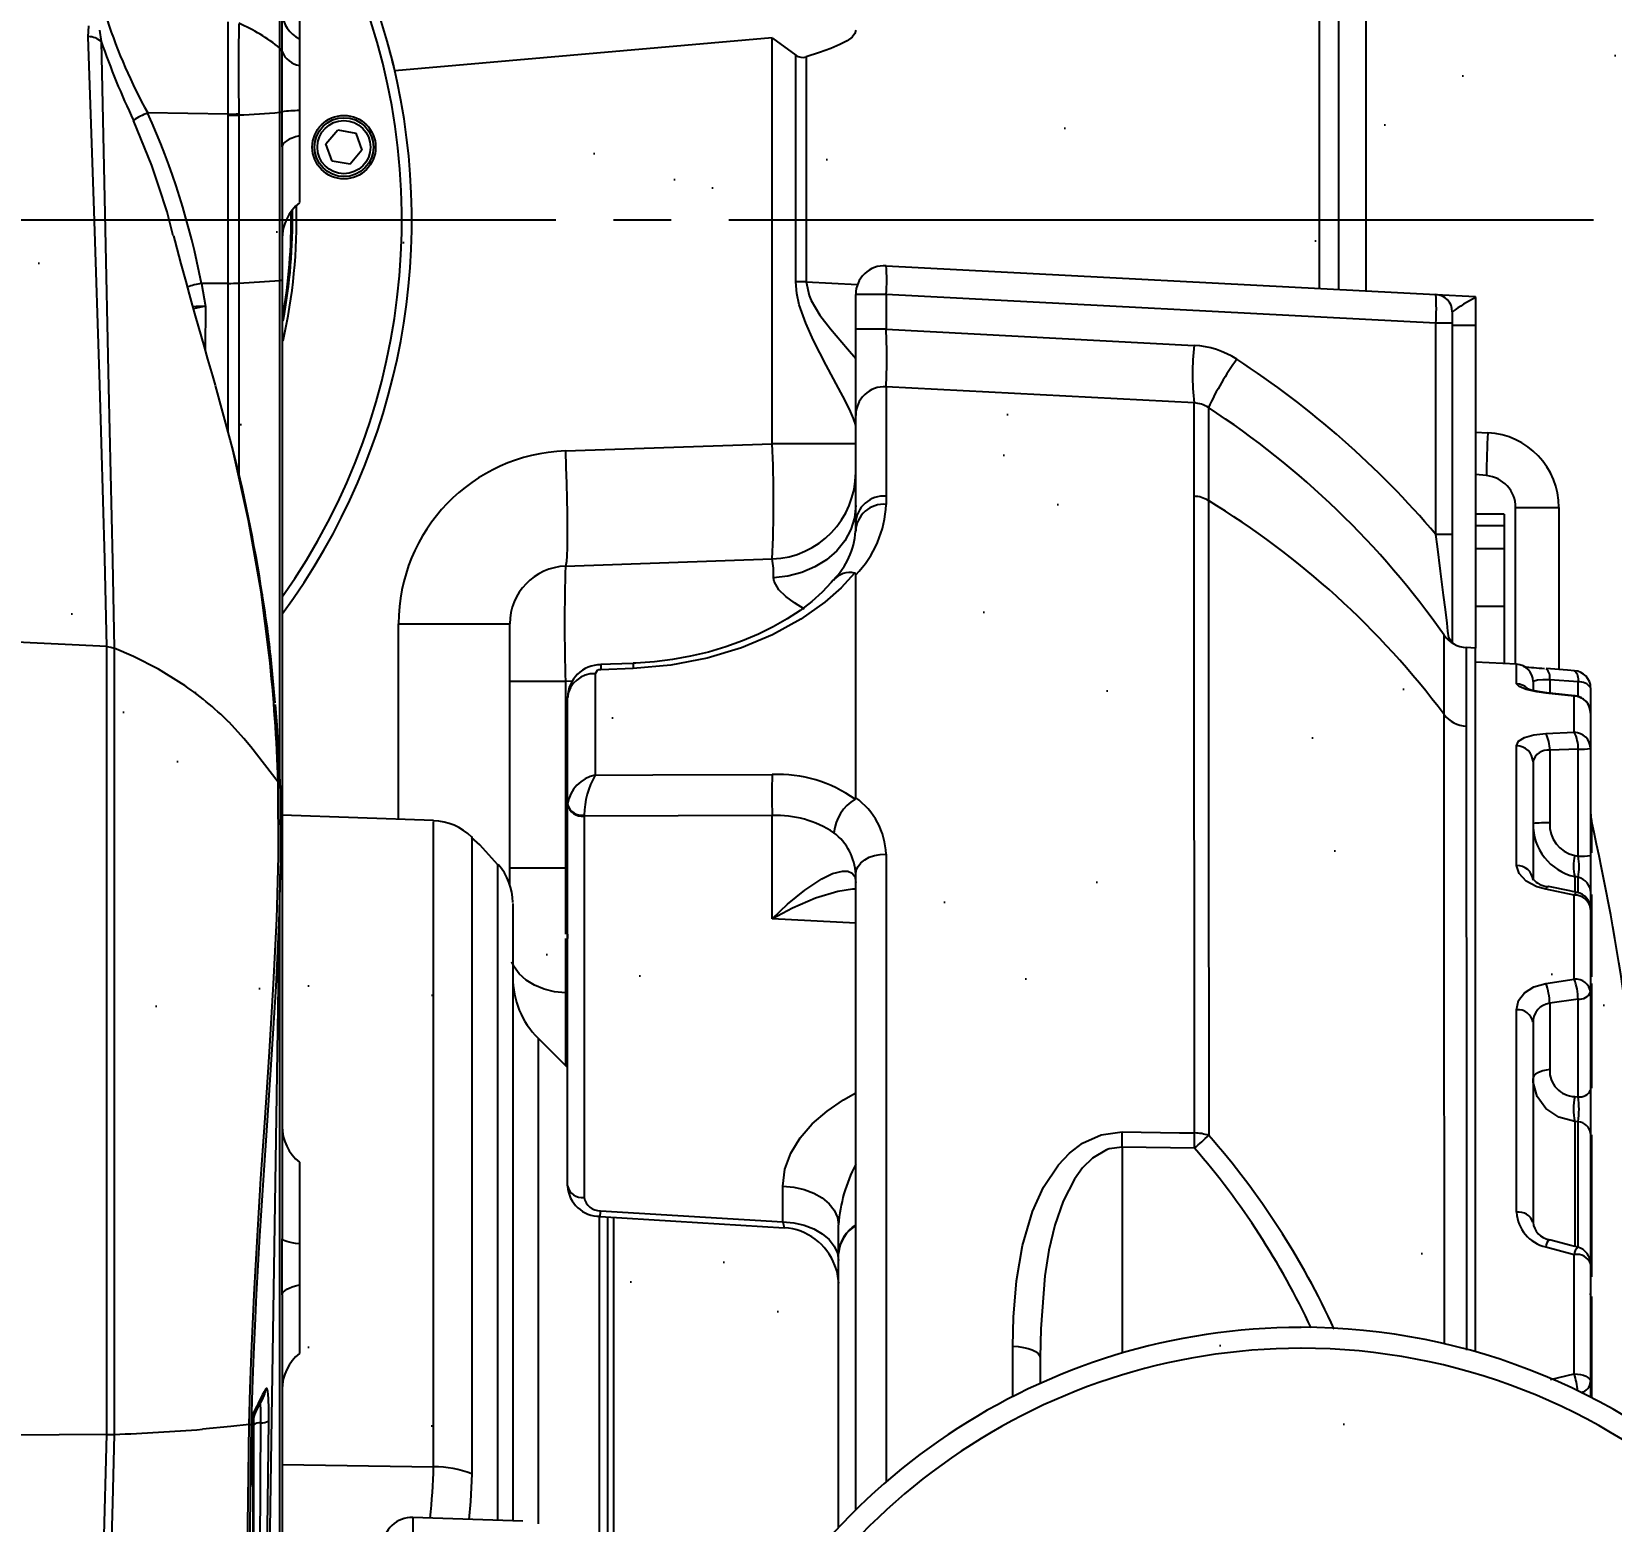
# Model space of a CAD drawing. Header units: millimetres. Extents: x -383313 to -161684, y -117025 to 99224.
# Drawn here: x -344451.6 to -344177.5, y -5957.1 to -5698.7 of the extents above; entities that cross this region are included whole.
import ezdxf
from ezdxf import colors
from ezdxf.entities.mleader import LeaderData, LeaderLine
from ezdxf.math import Vec2, Vec3

# ---------------------------------------------------------------- set-up
doc = ezdxf.new("R2010")
doc.units = ezdxf.units.MM
doc.header["$MEASUREMENT"] = 0
doc.linetypes.add('ESKD_shtrihpunktir', pattern=[18, 15, -1, 1, -1])
doc.layers.get('Defpoints').update_dxf_attribs({"color": 31})
doc.layers.add('001__КОНСТРУКТИВ__размеры внутр.', color=7, linetype='Continuous')
doc.layers.add('Робот', color=30, linetype='Continuous')
doc.styles.add('PSTUDIO', font='arial.ttf')
doc.dimstyles.new('PS_TICK', dxfattribs={"dimscale": 100, "dimtxt": 2.5, "dimasz": 1, "dimexe": 2, "dimexo": 2, "dimgap": 1, "dimtad": 1, "dimdec": 0, "dimzin": 0, "dimdsep": 46, "dimtxsty": 'PSTUDIO', "dimblk": 'ARCHTICK', "dimcen": 2, "dimdle": 1.5, "dimse1": 1, "dimse2": 1, "dimadec": 0, "dimazin": 0, "dimtfac": 1, "dimtdec": 0, "dimtix": 1, "dimtmove": 1, "dimatfit": 3, "dimldrblk": 'ARCHTICK', "dimfxl": 1, "dimtolj": 1, "dimtzin": 0, "dimarcsym": 0})

# ---------------------------------------------------------------- blocks, each defined once
blk = doc.blocks.new('ККМ-2.2.00.00.00 Пьедестал')
at = {"color": 1, "linetype": 'ESKD_shtrihpunktir', "ltscale": 10}
blk.add_line((0, 0), (0, -1000), dxfattribs=at)
blk = doc.blocks.new('Робот ABB IRB660_3.15 (сверху)')
at = {"layer": 'Робот', "color": 30}
for p, q in [((-92.5, 186.43), (-92.5, 560.97)), ((-115.17, 225.02), (-115.17, 372.7)), ((-87.5, 207.77), (-87.5, 255.59)), ((-150, 172.9), (-150, 243.99)), ((-149, 244.19), (-149, 172.83)), ((-147.5, 172.65), (-147.5, 236.78)), ((-189, 226.78), (-189, 179.21)), ((-136.89, 141.89), (-136.89, 226.14)), ((-134.27, 225.69), (-115.17, 225.02)), ((-132.5, 118.53), (-132.5, 225.63)), ((-192, 223.71), (-192, 113.47)), ((-197.26, 109.97), (-197.26, 218.85)), ((-92.5, 215.84), (-118.77, 216.24)), ((-86.78, 208.89), (-87.12, 208.87)), ((-63.38, 210.61), (-63.38, 210.61)), ((-63.38, 74.23), (-63.38, 210.61)), ((-62.11, 210.65), (-62.11, 210.65)), ((-62.11, 210.65), (-62.11, 73.96)), ((-87.86, 206.83), (-87.79, 206.96)), ((-319.65, 186.7), (-319.65, 204.26)), ((-319.5, 201.47), (-319.5, 204.18)), ((-219.26, 204.05), (-219.26, 195.34)), ((-319.5, 181.06), (-319.5, 201.47)), ((-312.52, 201.09), (-316.66, 200.12)), ((-316.66, 200.12), (-316.66, 179.44)), ((-224, 197.28), (-224, 201.78)), ((-299.5, 196.28), (-299.5, 74.21)), ((-238.21, 160.77), (-238.21, 196.51)), ((-95.5, 184.67), (-95.5, 196.59)), ((-319.5, 186.39), (-319.5, 186.18)), ((-319.5, 183.68), (-319.5, 185.78)), ((-319.5, 158.45), (-319.5, 183.68)), ((-95.5, 177.58), (-95.5, 184.67)), ((-319.65, 158.68), (-319.65, 183.28)), ((-316.66, 179.44), (-311.73, 178.11)), ((-189, 179.21), (-189, 179.12)), ((-189, 179.12), (-189, 174.25)), ((-317.33, 178.09), (-317.33, 156.38)), ((-316.74, 156.34), (-316.74, 177.93)), ((-95.5, 163.41), (-95.5, 177.58)), ((-92.5, 10.36), (-92.5, 176.67)), ((-309.5, 139.14), (-309.5, 173.81)), ((-179.35, 173.77), (-179.35, 167.56)), ((-147.74, 171.81), (-179.35, 173.77)), ((-306.66, 172.09), (-306.66, 136.95)), ((-144.9, 103.36), (-144.9, 169.52)), ((-142, 167.51), (-142, 101.36)), ((-250.79, 160.96), (-238.21, 160.77)), ((-319.5, 150.89), (-319.5, 158.45)), ((-317.33, 156.38), (-316.74, 156.34)), ((-319.5, 133.93), (-319.5, 150.89)), ((-316.74, 152.02), (-317.33, 152.06)), ((-317.33, 152.06), (-317.33, 135.1)), ((-319.65, 132.42), (-319.65, 150.55)), ((-312.4, 135.83), (-312.4, 147.34)), ((-142, 147), (-136.89, 141.89)), ((-142, 147), (-142, 124.31)), ((-141.65, 134.02), (-141.65, 146.65)), ((-317.33, 135.1), (-312.4, 135.83)), ((-319.5, 119.54), (-319.5, 133.93)), ((-319.5, 116.66), (-319.5, 131.57)), ((-311.73, 132.4), (-316.66, 131.66)), ((-316.66, 131.66), (-316.66, 117.08)), ((-142, 134.03), (-141.65, 134.02)), ((-141.65, 124.62), (-141.65, 134.02)), ((-319.65, 116.96), (-319.65, 131.24)), ((-142, 123.83), (-142, 124.58)), ((-142, 123.83), (-142, 119.79)), ((-141.65, 112.38), (-141.65, 123.84)), ((-192, 121.92), (-177.52, 121.17)), ((-177.52, 121.17), (-177.52, 103.26)), ((-319.5, 119.42), (-319.5, 119.47)), ((-319.5, 117.38), (-319.5, 119.18)), ((-319.5, 110.23), (-319.5, 116.66)), ((-317.33, 116.65), (-317.33, 113.98)), ((-316.74, 113.87), (-316.74, 116.37)), ((-316.66, 117.08), (-311.73, 116.06)), ((-132, 115.24), (-132, 112.38)), ((-317.33, 113.98), (-316.74, 113.87)), ((-309.5, 93.97), (-309.5, 114.46)), ((-191.95, 115.05), (-191.95, 115.09)), ((-141.65, 112.38), (-142, 112.38)), ((-141.65, 80), (-141.65, 112.38)), ((-141.65, 112.38), (-132, 112.38)), ((-132, 112.38), (-132, 80)), ((-319.65, 104.15), (-319.65, 109.75)), ((-319.5, 91.67), (-319.5, 110.23)), ((-316.74, 110.19), (-317.33, 110.31)), ((-317.33, 110.31), (-317.33, 91.75)), ((-306.66, 111.94), (-306.66, 91.16)), ((-129.92, 111.81), (-129.92, 111.81)), ((-125.39, 107.02), (-125.39, 107.02)), ((-319.5, 102.76), (-319.5, 105.11)), ((-312.4, 91.95), (-312.4, 104.54)), ((-118.78, 104.15), (-92.5, 103.23)), ((-118.77, 104.32), (-118.77, 104.32)), ((-319.5, 98.47), (-319.5, 102.78)), ((-177.52, 103.26), (-144.9, 103.36)), ((-144.89, 103.18), (-144.9, 103.36)), ((-112.7, 103.94), (-112.7, 70.01)), ((-192, 100.18), (-192, 61.51)), ((-142, 101.36), (-142, 101.28)), ((-142, 101.28), (-142, 82.78)), ((-146.83, 78.68), (-146.83, 96.24)), ((-91.79, 97.48), (-87.04, 91.36)), ((-91.79, 97.48), (-91.79, 97.48)), ((-319.5, 85.49), (-319.5, 91.67)), ((-317.33, 91.75), (-312.4, 91.95)), ((-87.04, 91.36), (-85.84, 89.88)), ((-311.73, 89.04), (-316.66, 88.83)), ((-316.66, 88.83), (-316.66, 82.56)), ((-297.92, 74.13), (-297.92, 87.75)), ((-85.84, 89.88), (-83.28, 87.09)), ((-319.5, 81.14), (-319.5, 85.49)), ((-294.09, 85.76), (-294.09, 72.01)), ((-317.33, 82.61), (-317.33, 80.1)), ((-316.66, 82.56), (-311.73, 82.02)), ((-91.31, 83.74), (-90.58, 76.27)), ((-317.33, 80.1), (-312.4, 79.75)), ((-312.4, 79.75), (-312.4, 82.02)), ((-309.5, 80.03), (-309.5, 81.5)), ((-306.66, 80.41), (-306.66, 77.03)), ((-142.82, 79.96), (-141.65, 80)), ((-141.65, 80), (-132, 80)), ((-132, 80), (-132, 70.01)), ((-313.98, 49.85), (-313.98, 77.95)), ((-306.66, 77.03), (-299.5, 76.66)), ((-306.49, 77.02), (-306.49, 49.85)), ((-304.5, 67), (-304.5, 76.92)), ((-153.4, 77.76), (-147.79, 77.98)), ((-299.5, 74.21), (-297.92, 74.13)), ((-299.5, 18.29), (-299.5, 74.21)), ((-90.26, 75.47), (-88.83, 64.47)), ((-66.69, 75.67), (-63.38, 74.23)), ((-295.5, 54.51), (-295.5, 73.25)), ((-295, 72.87), (-294.88, 72.45)), ((-62.11, 73.96), (-62.11, 73.96)), ((-62.11, 73.96), (-44.01, 73.06)), ((-112.7, 70.01), (-132, 70.01)), ((-304.5, 57), (-304.5, 67)), ((-304.5, 67), (-299.5, 67)), ((-141.65, 60.01), (-177.52, 58.76)), ((-304.5, 57), (-299.5, 57)), ((-304.5, 53), (-304.5, 57)), ((-304.5, 51), (-304.5, 53)), ((-304.5, 53), (-299.5, 53)), ((-295.5, 17.89), (-295.5, 54.51)), ((-295.5, 54.51), (-292.66, 54.51)), ((-292.66, 54.51), (-292.66, 17.89)), ((-192, 53.92), (-192, 52.53)), ((-192, 52.53), (-192, 33.89)), ((-306.49, 49.85), (-313.98, 49.85)), ((-304.5, 51), (-299.5, 51)), ((-192, 49.5), (-192, 44.17)), ((-253.18, 32.5), (-253.18, 48.63)), ((-250.71, 47.88), (-250.71, 31.7)), ((-197.26, 47.88), (-197.26, 49.3)), ((-197.26, 28.9), (-197.26, 47.88)), ((-301.44, 44.31), (-299.5, 44.12)), ((-192, 38.77), (-177.52, 38.77)), ((-141.65, 40.02), (-177.52, 38.77)), ((-177.52, 38.77), (-177.52, -31.62)), ((-299.5, 36.75), (-301.66, 36.86)), ((-192, 36.37), (-192, 35.82)), ((-83.46, 38.04), (-80.91, 28.65)), ((-83.13, 36.81), (-83.13, 10.96)), ((-192, 33.89), (-192, 18.91)), ((-250.71, 31.7), (-197.26, 28.9)), ((-79.22, 14.96), (-79.14, 22.46)), ((-197.26, 18.91), (-250.71, 21.71)), ((-299.5, 13.41), (-299.5, 18.29)), ((-299.5, 18.29), (-295.5, 18.29)), ((-295.5, 15.89), (-295.5, 17.89)), ((-295.5, 17.89), (-292.66, 17.89)), ((-292.66, 17.89), (-197.26, 12.89)), ((-197.26, 18.91), (-192, 18.91)), ((-197.26, 12.89), (-197.26, 18.91)), ((-192, 18.91), (-192, 12.89)), ((-299.5, 13.41), (-299.5, 13.25)), ((-292.66, 12.9), (-299.5, 13.25)), ((-197.26, 7.9), (-292.66, 12.9)), ((-280.52, -170.11), (-280.52, 12.26)), ((-275.75, -170.11), (-275.75, 12.01)), ((-272.48, 11.84), (-272.48, -54.4)), ((-197.26, 12.89), (-192, 12.89)), ((-183.42, 10.68), (-192.31, 11.15)), ((-83.13, 10.96), (-78.5, 10.97)), ((-183.42, 10.68), (-181.62, 10.68)), ((-183.42, -28.32), (-183.42, 10.68)), ((-181.62, 10.68), (-181.62, -28.62)), ((-92.5, -12.75), (-92.5, 10.36)), ((-92.09, 10.44), (-92.09, -18.72)), ((-84.98, -18.25), (-84.98, 10.91)), ((-83.13, 10.96), (-83.13, -18.2)), ((-95.5, -14.63), (-95.5, -3.04)), ((-106.35, -12.12), (-104.31, -9.69)), ((-104.31, -9.69), (-101.18, -10.24)), ((-101.18, -10.24), (-100.1, -13.23)), ((-105.27, -15.11), (-106.35, -12.12)), ((-100.1, -13.23), (-102.14, -15.66)), ((-92.5, -12.75), (-92.49, -18.79)), ((-102.14, -15.66), (-105.27, -15.11)), ((-95.5, -19), (-95.5, -14.63)), ((-95.5, -26.82), (-95.5, -19)), ((-84.98, -18.45), (-84.98, -18.25)), ((-83.13, -18.2), (-83.13, -18.39)), ((-83.13, -18.39), (-69.16, -18.62)), ((-177.52, -31.62), (-112.05, -25.89)), ((-95.5, -31.46), (-95.5, -26.82)), ((-92.09, -29.84), (-92.09, -225.23)), ((-95.5, -36.22), (-95.5, -31.46)), ((-60.83, -32.95), (-61.1, -30.98)), ((-58.86, -31.83), (-58.98, -33.7))]:
    blk.add_line(p, q, dxfattribs=at)
at = {"layer": 'Робот', "color": 30, "flags": 128}
for points in [[(-63.38, 210.61), (-63.04, 222.51), (-61.29, 285.85), (-59.68, 349.14), (-58.48, 399.68), (-57.37, 450.19), (-55.95, 523.79), (-54.49, 612.33), (-53.29, 700.73), (-52.25, 795.88), (-51.43, 890.85), (-50.86, 985.61), (-50.53, 1080.14), (-50.47, 1174.39), (-50.58, 1233.13), (-50.8, 1291.76), (-51.25, 1366.53), (-51.89, 1441.11), (-52.67, 1512.88)], [(-51.29, 1513.01), (-50.56, 1441.22), (-49.97, 1366.76), (-49.55, 1292.09), (-49.55, 1291.85), (-49.34, 1233.33), (-49.22, 1174.7), (-49.23, 1115.97), (-49.35, 1057.14), (-49.72, 968.34), (-50.28, 879.33), (-51.06, 790.13), (-52.05, 700.76), (-53.42, 603.06), (-55.11, 505.16), (-57.12, 407.11), (-59.46, 308.93), (-62.11, 210.65)], [(-68.83, 1510), (-70.05, 1423.38), (-71.27, 1336.56), (-72.49, 1249.6), (-73.7, 1162.46), (-74.72, 1089.68), (-75.73, 1016.8), (-77.08, 919.43), (-78.42, 821.89), (-79.76, 724.18), (-80.76, 650.8), (-81.77, 577.34), (-83.11, 479.25), (-84.45, 381.04), (-85.78, 282.7), (-86.78, 208.89)], [(-87.13, 208.87), (-86.12, 282.61), (-85.1, 356.35), (-84.09, 430.03), (-83.08, 503.66), (-82.07, 577.21), (-81.06, 650.67), (-80.05, 724.04), (-79.04, 797.32), (-78.03, 870.51), (-77.02, 943.62), (-76.01, 1016.63), (-75, 1089.5), (-73.99, 1162.27), (-72.79, 1249.39), (-71.57, 1336.34), (-70.4, 1420.72), (-69.22, 1504.93)], [(-92.09, 561.17), (-92.09, 483.11), (-92.09, 404.99), (-92.09, 317.41), (-92.09, 229.77), (-92.09, 142.07), (-92.09, 119.29)], [(-87.46, 256.27), (-87.45, 231.76), (-87.44, 207.17)], [(-90.05, 250.23), (-90.71, 207.74), (-91.41, 163.15), (-92.12, 117.59), (-92.21, 111.97)], [(-90.11, 208.31), (-89.77, 236.38), (-89.62, 248.26)], [(-88.56, 248.54), (-88.6, 242.6), (-88.75, 218.84), (-88.81, 208.6)], [(-129.93, 225.54), (-129.91, 218.07), (-129.92, 209.04), (-129.92, 199.95), (-129.92, 191.15), (-129.92, 182.7), (-129.92, 174.4), (-129.92, 166.5), (-129.92, 159.06), (-129.92, 149.09), (-129.92, 140.18), (-129.92, 134.71), (-129.92, 129.79), (-129.92, 125.43), (-129.92, 120.17), (-129.92, 116.14), (-129.92, 113.33), (-129.92, 111.87), (-129.92, 111.81)], [(-125.39, 217.47), (-125.18, 222.26), (-124.9, 225.36)], [(-125.39, 107.02), (-125.39, 106.98), (-125.39, 107.43), (-125.38, 108.51), (-125.39, 111.2), (-125.38, 115.19), (-125.38, 118.66), (-125.38, 122.73), (-125.39, 127.38), (-125.38, 135.15), (-125.38, 144.06), (-125.38, 150.8), (-125.39, 158.03), (-125.39, 165.72), (-125.39, 177.34), (-125.39, 189.77), (-125.4, 203.29), (-125.39, 217.47)], [(-118.77, 216.24), (-118.78, 202.23), (-118.77, 188.86), (-118.77, 175.88), (-118.77, 163.76), (-118.77, 152.54), (-118.77, 142.35), (-118.77, 135.98), (-118.77, 130.14), (-118.77, 124.86), (-118.77, 118.18), (-118.77, 112.77), (-118.77, 109.8), (-118.77, 107.44), (-118.77, 105.72), (-118.77, 104.33), (-118.77, 104.32)], [(-86.78, 208.89), (-86.95, 202.74), (-87.17, 196.6), (-87.63, 186.33), (-88.2, 176.18), (-88.82, 166.23), (-89.47, 156.57), (-90.29, 144.28), (-91.01, 132.47), (-91.55, 121.16), (-91.85, 110.38), (-91.79, 97.48)], [(-89.64, 202.7), (-89.8, 202.59), (-89.96, 203.13), (-90.06, 204.37), (-90.12, 206.16), (-90.11, 208.31)], [(-87.79, 190.49), (-87.51, 196.69), (-87.29, 202.76), (-87.12, 208.87)], [(-86.78, 208.89), (-83.58, 209.27), (-78.68, 209.72)], [(-62.11, 210.65), (-62.43, 210.64), (-63.38, 210.61)], [(-62.11, 210.65), (-45.57, 210.74), (-22.79, 210.86), (0, 210.98)], [(-87.79, 206.96), (-87.76, 207.02), (-87.56, 207.23)], [(-87.44, 207.17), (-87.45, 207.16), (-87.58, 206.77)], [(-87.56, 207.23), (-87.45, 207.17), (-87.44, 207.17)], [(-87.5, 207.77), (-87.45, 207.17), (-87.44, 207.17)], [(-316.66, 200.12), (-317.22, 200.16), (-317.76, 200.24), (-318.25, 200.37), (-318.68, 200.54), (-319.03, 200.74), (-319.29, 200.97), (-319.45, 201.21), (-319.5, 201.47)], [(-297.92, 87.75), (-297.92, 92.21), (-297.93, 97.28), (-297.93, 102.93), (-297.93, 110.81), (-297.93, 119.59), (-297.94, 129.2), (-297.94, 139.56), (-297.95, 150.63), (-297.95, 162.78), (-297.96, 175.62), (-297.97, 189.07), (-297.97, 196.02)], [(-294.14, 194.91), (-294.13, 188.03), (-294.13, 174.46), (-294.12, 161.49), (-294.11, 149.23), (-294.11, 138.06), (-294.11, 127.59), (-294.1, 117.9), (-294.1, 109.04), (-294.1, 101.08), (-294.1, 95.38), (-294.09, 90.26), (-294.09, 85.76)], [(-238.21, 160.77), (-235.98, 161.1), (-235.49, 161.27), (-233.06, 162.7), (-231.36, 164.38), (-229.94, 166.35), (-227.99, 170.18), (-226.57, 174.32), (-225.53, 178.67), (-224.82, 183.12), (-224.09, 192.32), (-224, 197.28)], [(-219.26, 195.34), (-219.38, 190.29), (-219.89, 184), (-220.94, 177.85), (-222.68, 171.95), (-224.59, 167.71), (-227.18, 163.83), (-229.09, 161.81), (-231.35, 160.11), (-234.58, 158.64), (-238.21, 158.14)], [(-219.26, 195.34), (-220.2, 195.39), (-221.09, 195.52), (-221.91, 195.7), (-222.63, 195.94), (-223.21, 196.23), (-223.64, 196.56), (-223.91, 196.91), (-224, 197.28)], [(-92.15, 98.57), (-92.22, 111.32), (-91.93, 121.88), (-91.39, 132.94), (-90.66, 144.74), (-89.82, 157.05), (-89.18, 166.5), (-88.56, 176.19), (-87.98, 186.36), (-87.79, 190.49)], [(-92.5, 186.43), (-92.55, 186.18), (-92.7, 185.93), (-92.95, 185.69), (-93.29, 185.45), (-93.72, 185.23), (-94.24, 185.03), (-94.83, 184.84), (-95.5, 184.67)], [(-92.5, 186.43), (-92.5, 178.81), (-92.5, 176.67)], [(-188.35, 181.32), (-188.72, 182.34), (-189, 184.38)], [(-317.27, 178.16), (-316.04, 177.83), (-312.34, 176.85)], [(-179.35, 173.77), (-181.25, 173.94), (-183.07, 174.34), (-184.74, 174.98), (-186.19, 175.81), (-187.39, 176.81), (-188.27, 177.95), (-188.82, 179.18), (-189, 180.46)], [(-95.5, 177.58), (-94.83, 177.49), (-94.24, 177.39), (-93.72, 177.29), (-93.29, 177.17), (-92.95, 177.05), (-92.7, 176.93), (-92.55, 176.8), (-92.5, 176.67)], [(-179.35, 167.56), (-181.25, 167.73), (-183.07, 168.13), (-184.74, 168.77), (-186.19, 169.6), (-187.39, 170.6), (-188.27, 171.74), (-188.82, 172.97), (-189, 174.25)], [(-147.66, 172.81), (-160.77, 173.61), (-179.61, 174.79)], [(-179.35, 167.56), (-179.7, 164.63), (-180.72, 161.81), (-182.34, 159.17), (-184.47, 156.75), (-187.03, 154.56), (-189.91, 152.59), (-192, 151.37)], [(-316.74, 156.34), (-313.97, 155.58), (-311.7, 154.06), (-310.2, 152), (-309.53, 149.52), (-309.5, 148.9)], [(-253.18, 48.63), (-253.18, 55.54), (-253.18, 63.62), (-253.18, 73.02), (-253.19, 83.54), (-253.2, 92.58), (-253.21, 102.26), (-253.21, 112.53), (-253.22, 123.71), (-253.24, 135.48), (-253.25, 147.76), (-253.26, 158.75)], [(-250.79, 158.33), (-250.78, 147.3), (-250.77, 135.32), (-250.76, 123.84), (-250.75, 112.9), (-250.74, 102.25), (-250.73, 92.23), (-250.72, 82.89), (-250.72, 72.53), (-250.71, 63.26), (-250.71, 54.96), (-250.71, 47.88)], [(-238.21, 158.14), (-248.2, 158.29), (-250.79, 158.33)], [(-312.4, 147.34), (-311.79, 147.43), (-311.23, 147.56), (-310.73, 147.72), (-310.31, 147.92), (-309.96, 148.14), (-309.71, 148.38), (-309.55, 148.64), (-309.5, 148.9)], [(-306.66, 136.95), (-307.01, 135.38), (-308.05, 134), (-309.67, 132.98), (-311.73, 132.4)], [(-141.65, 134.02), (-139.75, 133.84), (-137.93, 133.4), (-136.26, 132.72), (-134.81, 131.82), (-133.61, 130.74), (-132.73, 129.51), (-132.34, 128.67)], [(-177.52, 121.17), (-177.54, 121.15), (-180.16, 118.67), (-183.18, 116.2), (-186.1, 114.26), (-188, 113.34), (-189.72, 112.89), (-190.63, 112.91), (-191.37, 113.24), (-191.83, 113.87), (-192, 114.88)], [(-192, 116.05), (-191.44, 116.03), (-188.88, 116.42), (-185.05, 117.58), (-181.01, 119.31), (-177.55, 121.16), (-177.52, 121.17)], [(-317.1, 116.6), (-315.87, 116.35), (-312.17, 115.59)], [(-311.73, 116.06), (-310.16, 115.61), (-308.31, 114.63), (-307.07, 113.33), (-306.66, 111.94)], [(-192, 113.47), (-192.1, 112.76), (-192.41, 112.09), (-192.9, 111.47), (-193.56, 110.93), (-194.36, 110.49), (-195.27, 110.18), (-196.25, 110.01), (-197.26, 109.97)], [(-129.89, 111.84), (-126.8, 108.36), (-125.35, 107.05)], [(-146.83, 96.24), (-156.81, 96.21), (-177.52, 96.16)], [(-91.27, 83.99), (-91.6, 87.6), (-92.15, 98.57)], [(-92.09, 97.34), (-92.09, 54.32), (-92.09, 10.44)], [(-306.66, 91.16), (-307.01, 90.37), (-308.05, 89.71), (-309.67, 89.26), (-311.73, 89.04)], [(-316.83, 82.51), (-316.78, 82.51), (-316.66, 82.56)], [(-316.83, 82.51), (-315.6, 82.37), (-311.9, 81.97)], [(-312.4, 79.75), (-311.22, 79.73), (-310.3, 79.79), (-309.7, 79.94), (-309.5, 80.16)], [(-311.9, 81.97), (-311.85, 81.97), (-311.73, 82.02)], [(-311.9, 81.97), (-310.75, 81.81), (-309.73, 81.62), (-309.02, 81.45), (-308.57, 81.3), (-308.42, 81.24), (-308.43, 81.25)], [(-311.73, 82.02), (-310.16, 81.8), (-308.31, 81.38), (-307.07, 80.89), (-306.66, 80.41)], [(-75.06, 80.37), (-71.02, 77.89), (-66.69, 75.67)], [(-316.72, 78.14), (-315.48, 78.05), (-311.78, 77.79)], [(-191.81, 61.22), (-189.48, 63.76), (-186.64, 66.27), (-182.47, 69.22), (-177.56, 71.92), (-172.18, 74.16), (-166.26, 75.95), (-159.94, 77.16), (-153.4, 77.76)], [(-188.11, 62.43), (-187.77, 62.85), (-186.19, 64.5), (-184.38, 66.12), (-182.34, 67.69), (-180.1, 69.17), (-177.68, 70.56), (-175.13, 71.82), (-172.38, 72.98), (-169.47, 74.02), (-166.44, 74.92), (-163.35, 75.65), (-160.24, 76.21), (-157.08, 76.61), (-153.86, 76.84), (-153.37, 76.85)], [(-153.37, 76.87), (-149.45, 77.03), (-147.77, 77.09)], [(-62.11, 73.96), (-62.76, 74.05), (-63.38, 74.23)], [(-61.1, -30.98), (-61.76, -1.08), (-62.4, 28.94), (-63.05, 59.05), (-63.38, 74.23), (-63.38, 74.23)], [(-294.88, 72.45), (-294.75, 71.31), (-294.58, 69.9), (-294.29, 67.55), (-293.98, 65.03), (-293.46, 60.88), (-292.92, 56.61), (-292.66, 54.51)], [(-62.11, 73.96), (-61.71, 58.76), (-60.85, 28.57), (-59.91, -1.63), (-58.86, -31.83)], [(-183.09, 67.47), (-181.38, 66.37), (-179.89, 65.3), (-178.68, 64.14), (-177.83, 62.66), (-177.72, 62.03)], [(-88.83, 64.47), (-86.68, 52.12), (-83.95, 39.84), (-83.46, 38.04)], [(-192, 49.5), (-191.79, 51.61), (-191.15, 53.66), (-190.11, 55.6), (-188.7, 57.35), (-186.95, 58.89), (-184.91, 60.15), (-182.66, 61.12), (-180.24, 61.75), (-177.72, 62.03)], [(-141.65, 40.02), (-141.74, 42.87), (-141.82, 45.65), (-141.88, 48.32), (-141.92, 50.82), (-141.94, 53.11), (-141.94, 55.12), (-141.92, 56.83), (-141.88, 58.2), (-141.82, 59.2), (-141.74, 59.81), (-141.65, 60.01)], [(-84.98, 10.91), (-84.98, 39.43), (-84.98, 44.1)], [(-192, 35.82), (-191.95, 35.4), (-191.63, 34.42), (-191.09, 33.17), (-190.15, 31.28), (-189.04, 29.16), (-186.89, 25.17), (-184.69, 20.86), (-183.32, 17.85), (-182.22, 14.7), (-181.78, 12.71), (-181.62, 10.68)], [(-80.93, 28.64), (-80.45, 26.99), (-79.6, 24.08), (-79, 21.98), (-78.49, 20.19), (-77.98, 18.39), (-77.47, 16.57), (-76.96, 14.72), (-76.44, 12.85), (-75.84, 10.64), (-75, 7.57), (-73.95, 3.6), (-73.71, 2.71)], [(-183.42, 10.68), (-183.9, 13.08), (-184.25, 13.91), (-185.78, 16.47), (-187.6, 18.87), (-190.55, 22.34), (-192, 23.97)], [(-78.5, 10.97), (-78.5, 10.97), (-79.22, 14.96)], [(-73.58, 2.74), (-72.55, -1.45), (-71.09, -5.85)], [(-71.09, -5.85), (-69.89, -9.46), (-66.72, -17.32)], [(-95.5, -14.63), (-94.83, -14.45), (-94.24, -14.25), (-93.72, -14.03), (-93.29, -13.79), (-92.95, -13.54), (-92.7, -13.28), (-92.55, -13.02), (-92.5, -12.75)], [(-92.49, -18.79), (-92.49, -22.48), (-92.49, -26.19), (-92.49, -28.8), (-92.49, -29.24)], [(-92.09, -18.72), (-92.09, -18.72), (-92.09, -21.75), (-92.09, -24.68), (-92.09, -27.32), (-92.09, -29.84), (-92.09, -29.84)], [(-84.98, -33.98), (-84.95, -28.99), (-84.95, -23.85), (-84.98, -18.45)], [(-83.13, -18.39), (-83.11, -23.95), (-83.11, -29.24), (-83.13, -34.39)], [(-192, -32.96), (-191.86, -32.38), (-191.36, -31.77), (-190.49, -31.13), (-189.25, -30.46), (-187.66, -29.77), (-185.71, -29.06), (-183.42, -28.32)], [(-177.52, -31.62), (-177.54, -31.6), (-181.62, -28.62)], [(-92.49, -29.24), (-92.5, -33.9), (-92.5, -35.92)]]:
    blk.add_lwpolyline(points, dxfattribs=at)
at = {"layer": 'Робот'}
for radius in [3150, 1054]:
    blk.add_circle((0, 0), radius, dxfattribs=at)
at = {"layer": 'Робот', "color": 30, "linetype": 'ESKD_shtrihpunktir', "ltscale": 15}
blk.add_circle((0, 0), 710, dxfattribs=at)
at = {"layer": 'Робот', "color": 30}
for radius in [5.5, 5.11, 4.61]:
    blk.add_circle((-103.22, -12.67), radius, dxfattribs=at)
for centre, radius, start, end in [((-269.23, 301.84), 106.17, 18.0732, 269.9902), ((-269.29, 302), 109.96, 180.0224, 270.0228), ((-269.23, 301.88), 106.2, 269.9866, 341.8641), ((-269.23, 302.05), 110, 269.9892, 337.6274), ((-115, 230.02), 5, 268, 0), ((-21.83, 214.15), 96.96, 173.4986, 178.766), ((-118.74, 234.83), 18.6, 249.0511, 269.8913), ((-88.95, 206.22), 2.39, 86.657, 119.1663), ((-59.87, 207.6), 28.96, 178.0091, 184.7127), ((-88.62, 210.48), 1.88, 264.2398, 306.5457), ((-47.8, -190.32), 401.24, 92.2253, 94.4138), ((-167.98, 244.93), 88.99, 331.6708, 334.6088), ((-70.68, 196.03), 20.26, 147.4287, 157.2244), ((-90.5, 208.27), 3, 331.5247, 360), ((-85.13, 206.87), 2.45, 171.6111, 182.345), ((-90.11, 207.77), 2.61, 348.0948, 359.9937), ((-317.25, 201.22), 2.26, 107.0208, 173.8333), ((-301.11, 204.99), 16.29, 186.7399, 197.397), ((-100.5, 202.83), 8, 308.6822, 0), ((-86.77, 202.69), 2.87, 155.1775, 179.75), ((-148.41, 250.49), 139.32, 204.6561, 221.186), ((-148.17, 249.64), 135.63, 205.0811, 220.8295), ((-316.5, 181.06), 3, 180, 255.0596), ((-317.1, 181.96), 2.57, 200.6524, 279.8819), ((-179, 184.76), 10, 200.1577, 266.4643), ((-318.52, 179.55), 1.87, 311.9611, 356.4264), ((-195.24, 179.75), 6.26, 301.1471, 355.0512), ((-195.24, 179.66), 6.26, 301.1277, 355.0411), ((-313.54, 178.21), 1.82, 311.3061, 356.6293), ((-312.84, 173.54), 3.34, 4.6087, 81.407), ((-313.17, 171.74), 6.52, 3.0067, 77.2253), ((-307.07, 174.62), 2.56, 198.4755, 279.2155), ((-215.9, 176.32), 26.98, 332.3554, 355.5897), ((-185.28, 172.68), 6.03, 10.3795, 19.9061), ((-128.81, 170.77), 18.96, 173.8432, 176.8396), ((-147.54, 167.24), 5.53, 2.9973, 91.2346), ((70.54, 192.22), 400, 183.1548, 192.719), ((-147.63, 169.03), 2.78, 10.0728, 92.1786), ((-144.55, 166.92), 2.62, 12.9953, 97.5682), ((-100.5, 157.17), 8, 0, 51.3178), ((-180.05, 79.57), 107.83, 130.9957, 132.7578), ((-167.61, 159.64), 83.19, 179.092, 180.908), ((-155, 159.46), 83.22, 179.0934, 180.9066), ((-317.12, 158.77), 2.4, 187.6489, 265.148), ((-302.98, 154.22), 14.5, 171.429, 188.571), ((-327.32, 154.18), 10.8, 348.4559, 11.5441), ((-250.62, 166.72), 8.39, 251.6963, 268.861), ((-317.57, 149.92), 2.16, 83.4181, 153.2985), ((-316.9, 147.52), 4.51, 357.7039, 87.9788), ((-147.5, 131.29), 15, 0, 45), ((-312.82, 139.12), 3.32, 277.3528, 0.377), ((-306.89, 139.58), 2.64, 189.6281, 275.1368), ((-317.57, 132.96), 2.16, 83.4181, 153.2985), ((-306.59, 135.41), 10.74, 181.6282, 200.4106), ((-301.6, 136.16), 10.81, 181.7582, 200.3592), ((-316.86, 134.32), 2.67, 188.4591, 274.3985), ((-316.5, 119.54), 3, 180, 258.4407), ((-316.77, 119.81), 2.74, 185.7311, 272.4465), ((-122.5, 118.36), 10, 179.9977, 221.4479), ((-316.68, 116.73), 2.83, 181.4007, 256.6622), ((-317.28, 117.21), 0.636, 286.2024, 347.7045), ((-312.34, 116.19), 0.622, 285.5592, 347.5388), ((-312.38, 111.76), 3.84, 40.7729, 86.8319), ((-307.08, 112.14), 10.41, 169.8355, 190.1645), ((-318.85, 104.76), 9.35, 359.295, 76.992), ((-324.11, 112.03), 7.59, 346.0009, 13.9991), ((-306.74, 114.7), 2.77, 184.931, 271.8062), ((-182.29, 113.96), 9.73, 182.9036, 232.4246), ((-317.79, 92.21), 18.1, 88.5468, 95.4323), ((-317.9, 104.81), 5.51, 357.2746, 77.8581), ((-184.8, 110.37), 12.47, 181.8168, 234.7157), ((-118.58, 113.81), 9.62, 224.9583, 268.8331), ((-325.5, 102.83), 6, 0, 12.719), ((-311.79, 128.68), 24.14, 268.5468, 275.4323), ((-195.87, 107), 7.69, 301.2722, 354.4498), ((-178.23, 121.36), 18.11, 236.5241, 272.2369), ((-262.81, 99.71), 85.36, 357.6152, 2.3848), ((-159.19, 103.43), 14.3, 329.8292, 359.0066), ((-144.55, 100.77), 2.62, 12.9953, 97.5682), ((-144.51, 100.61), 2.6, 15.0545, 98.4183), ((-191.72, 100.2), 0.279, 123.8813, 182.6738), ((-178.53, 119.06), 22.92, 234.3734, 272.5047), ((-148.07, 102.26), 6.14, 281.6562, 350.8765), ((-90.63, 98.48), 1.53, 176.8484, 220.8411), ((183.7, 105.56), 275.6, 181.6786, 186.2682), ((-312.02, 94.5), 2.58, 261.7009, 348.0463), ((-306.6, 94.06), 2.9, 181.8009, 268.9489), ((-317.79, 73.65), 18.1, 88.5468, 95.4323), ((-316.58, 91.75), 2.92, 181.4206, 268.5582), ((-311.64, 91.52), 5.69, 177.6621, 208.1842), ((-306.66, 91.73), 5.74, 177.8492, 208.0491), ((-298.13, 82.67), 5.09, 37.4074, 87.6384), ((-316.5, 85.49), 3, 180, 263.6611), ((-316.54, 85.52), 2.96, 180.6121, 267.6913), ((-177.11, 173.59), 146.29, 216.8986, 238.6686), ((-44.4, 126.22), 55.16, 225.1876, 236.2331), ((-147.78, 82.85), 5.74, 270.0583, 359.2235), ((-146.56, 83.25), 4.58, 266.6312, 354.061), ((-316.5, 81.14), 3, 180, 265.8277), ((-317.62, 82.28), 2.2, 211.4373, 277.6939), ((-315.36, 79.64), 2.02, 166.836, 227.6918), ((-310.38, 79.3), 2.06, 167.4188, 226.9345), ((-306.5, 80.03), 3, 180, 267), ((-306.5, 83.43), 3.02, 229.0436, 267.1081), ((-457.37, 70.01), 315.88, 358.1869, 1.8131), ((-314.55, 29.34), 48.52, 82.0493, 86.4087), ((-169.75, 76.88), 16.38, 359.9771, 3.0688), ((-147.68, 78.84), 0.867, 262.5397, 349.5005), ((-164.73, 77.08), 16.97, 0.0355, 3.024), ((-298.19, 69.13), 5, 35.0766, 87), ((70.31, 92.31), 161.69, 185.6871, 189.6704), ((-89.02, 76.45), 1.58, 186.7609, 218.6247), ((-292.93, 74.15), 2.59, 200.1438, 220.8368), ((-296.38, 74.29), 2.36, 309.1599, 316.8445), ((-171.34, 158.21), 150, 215.0766, 236.935), ((-142, 70.01), 10, 272, 0), ((-142.7, 70.01), 30, 272, 0), ((0, 0), 115, 143.6113, 195.3389), ((0, 0), 113.27, 144.7721, 205.4219), ((-87.6, 65.39), 1.53, 189.1412, 216.5675), ((167.26, 103.79), 259.24, 188.5715, 194.6404), ((-178.94, 48.64), 18.34, 135.4288, 177.9342), ((-191.77, 61.45), 0.235, 165.22, 260.3365), ((-178.79, 53.04), 13.22, 135.0939, 175.9648), ((-190.94, 64.62), 3.51, 255.548, 322.3892), ((-164.32, 61.21), 13.42, 176.5139, 190.5235), ((-177, 43.77), 15, 92, 180), ((32.93, 48.77), 210.69, 177.2812, 182.7188), ((-170.81, 158.21), 160, 220.4013, 236.935), ((-196.84, 54.13), 4.85, 265.0251, 357.5113), ((-196.85, 52.72), 4.86, 265.1612, 357.696), ((-300.98, 49.85), 13, 180, 267), ((-300.9, 49.87), 5.59, 180.267, 264.4616), ((-250.46, 53.09), 5.22, 238.6961, 267.2847), ((-438.98, 44.55), 137.54, 356.7977, 359.9008), ((-197, 33.89), 5, 267, 0), ((-302.92, 56.13), 55.07, 324.4548, 334.5854), ((-250.45, 36.69), 5, 236.935, 267), ((-298.55, 26.7), 48.11, 354.0422, 5.9578), ((-101.73, 23.9), 95.66, 177.0079, 182.9921), ((-249.92, 36.69), 15, 236.935, 267), ((0, 0), 95, 167.2827, 181.5498), ((-252.76, 15.39), 39.97, 176.419, 183.581), ((0, 0), 94.3, 169.3257, 181.1119), ((0, 0), 94.08, 169.7303, 180.9421), ((-314.42, 41.91), 32.17, 297.6358, 306.0281), ((-292.5, 15.89), 3, 180, 267), ((-84.24, 45.14), 30.59, 279.4475, 283.4149), ((-78.84, 50.91), 35.95, 269.4012, 272.8782), ((-173.34, 10.39), 24.05, 174.0422, 185.9578), ((-197, 12.89), 5, 267, 0), ((-82.48, 32.97), 22.35, 280.2626, 286.7443), ((50.94, 35.53), 131.74, 190.7414, 204.2666), ((-92.14, 9.62), 0.824, 86.5544, 115.7005), ((-76.55, -168.58), 179.69, 92.6903, 94.9636), ((-83.08, -31.01), 41.97, 90.069, 92.596), ((-100.5, 3.21), 8, 308.6822, 0), ((-95.21, -1.66), 17.34, 269.0467, 279.0177), ((-92.08, -19.99), 1.27, 90.6559, 109.032), ((-76.55, -197.74), 179.69, 92.6903, 94.9636), ((-83.08, -60.17), 41.97, 90.069, 92.596), ((-82.71, -59.9), 41.51, 90.5813, 93.137), ((-75.39, -3.91), 15.97, 292.9574, 302.9068), ((-146.8, -61.96), 88.91, 17.8366, 29.1762), ((-185.21, -74), 131.35, 19.1206, 25.565), ((-1.62, -0.49), 113.3, 193.1674, 198.1097), ((-96.24, -30.83), 4.08, 23.0414, 79.5262), ((-182.81, -30.27), 2.04, 54.0581, 107.279), ((-91.47, -29), 1.05, 193.1743, 233.4561), ((-72.18, -5.06), 31.8, 231.2117, 246.2514), ((-97.8, -36.25), 5.31, 3.5595, 64.3514), ((-58.86, -28.48), 3.36, 228.0799, 270.0505)]:
    blk.add_arc(centre, radius, start, end, dxfattribs=at)
blk = doc.blocks.new('A$C0e877309')
h = blk.add_hatch()
h.set_pattern_fill('AR-SAND', color=256, scale=2)
h.set_pattern_definition([(37.5, (-2480.5, -1360.185), (-3.2, 97.8826), [0, -77.216, 0, -86.36, 0, -82.55]), (7.5, (-2480.5, -1360.19), (89.9047, 143.365), [0, -41.656, 0, -69.596, 0, -26.67]), (327.5, (-2542.98, -1360.185), (158.1985, 0.2874), [0, -25.4, 0, -91.44, 0, -119.38]), (317.5, (-2542.98, -1360.19), (152.7113, 44.586), [0, -12.7, 0, -59.944, 0, -68.58])])
h.paths.add_polyline_path([(-975.05, 987.36), (-975.05, -1012.64), (1024.95, -1012.64), (1024.95, 987.36)])
blk = doc.blocks.new('_ArchTick')
at = {"color": 0, "linetype": 'ByBlock', "const_width": 0.15}
blk.add_lwpolyline([(-0.5, -0.5), (0.5, 0.5)], dxfattribs=at)
blk = doc.blocks.new('*D255')
at = {"layer": '001__КОНСТРУКТИВ__размеры внутр.', "color": 0, "lineweight": -2, "ltscale": 100, "transparency": 16777216}
for p, q in [((-343601.91, -4759.06), (-343601.91, -6859.06)), ((-344418.32, -4809.06), (-343401.91, -4809.06)), ((-344418.32, -6809.06), (-343401.91, -6809.06))]:
    blk.add_line(p, q, dxfattribs=at)
at = {"layer": 'Defpoints', "color": 0, "ltscale": 100, "transparency": 16777216}
for p in [(-344418.32, -4809.06), (-344418.32, -6809.06), (-343601.91, -6809.06)]:
    blk.add_point(p, dxfattribs=at)
at = {"layer": '001__КОНСТРУКТИВ__размеры внутр.', "color": 0, "lineweight": -2, "ltscale": 100, "transparency": 16777216, "xscale": 100, "yscale": 100, "zscale": 100}
for p, rotation in [((-343601.91, -4809.06), 90), ((-343601.91, -6809.06), 270)]:
    blk.add_blockref('_ArchTick', p, dxfattribs=dict(at, rotation=rotation))
at = {"layer": '001__КОНСТРУКТИВ__размеры внутр.', "color": 0, "ltscale": 100, "transparency": 16777216, "insert": (-343672.97, -5809.06), "char_height": 100, "attachment_point": 5, "rotation": 90, "style": 'PSTUDIO'}
blk.add_mtext('\\A1;2000', dxfattribs=at)

msp = doc.modelspace()

# ---------------------------------------------------------------- block references
at = {"ltscale": 100}
msp.add_blockref('A$C0e877309', (-344437.63713, -5797.42318), dxfattribs=at)
at = {"rotation": 270}
msp.add_blockref('ККМ-2.2.00.00.00 Пьедестал', (-344000.63847, -5731.42143), dxfattribs=at)
at = {"layer": 'Робот', "rotation": 180}
msp.add_blockref('Робот ABB IRB660_3.15 (сверху)', (-344500.63713, -5731.42318), dxfattribs=at)

# ---------------------------------------------------------------- dimensions: what is measured, and where the dimension line sits
at = {"layer": '001__КОНСТРУКТИВ__размеры внутр.', "ltscale": 100}
dim = msp.add_linear_dim(base=(-343601.91388, -6809.06162), p1=(-344418.32077, -4809.06162), p2=(-344418.32077, -6809.06162), angle=90, dimstyle='PS_TICK', override={"dimtxt": 1, "dimexo": 0, "dimgap": 0.2, "dimdle": 0.5, "dimse1": 0, "dimse2": 0}, dxfattribs=at)
dim.commit()
dim.dimension.update_dxf_attribs({"geometry": '*D255', "text_midpoint": (-343672.97118, -5809.06162)})

# ---------------------------------------------------------------- leaders
at = {"ltscale": 100}
ml = msp.add_multileader_mtext('Standard', dxfattribs=at)
ml.set_content('Y-9\\PSQ-9-SQ-9.1', color=256)
ml.set_leader_properties()
ml.build(insert=Vec2(0, 0))
ml.multileader.update_dxf_attribs({"text_right_attachment_type": 6, "dogleg_length": 0.36, "arrow_head_size": 0.18})
ctx = ml.context
ctx.base_point, ctx.char_height, ctx.arrow_head_size, ctx.landing_gap_size, ctx.plane_origin = Vec3(-343321.83171, -5119.43976), 80, 0.18, 0.09, Vec3(-346166.53293, -7106.63957)
ctx.right_attachment = 6
notes = []
notes.append((ctx, [(0, (1, 1, 0), (-343364.87128, -5119.43976), (1, 0), 43.03956, [(0, [(-344309.88566, -6743.36848)], 0, [])])]))
ctx.mtext.insert, ctx.mtext.flow_direction = Vec3(-343321.74171, -5079.43976), 5
for ctx, leaders in notes:
    for number, flags, end, landing, length, lines in leaders:
        leader = LeaderData()
        leader.index, (leader.has_last_leader_line, leader.has_dogleg_vector, leader.attachment_direction) = number, flags
        leader.last_leader_point, leader.dogleg_vector, leader.dogleg_length = Vec3(end), Vec3(landing), length
        for number, points, colour, breaks in lines:
            line = LeaderLine()
            line.index, line.vertices, line.color, line.breaks = number, Vec3.list(points), colors.encode_raw_color(colour), breaks
            leader.lines.append(line)
        ctx.leaders.append(leader)

doc.saveas('drawing.dxf')
